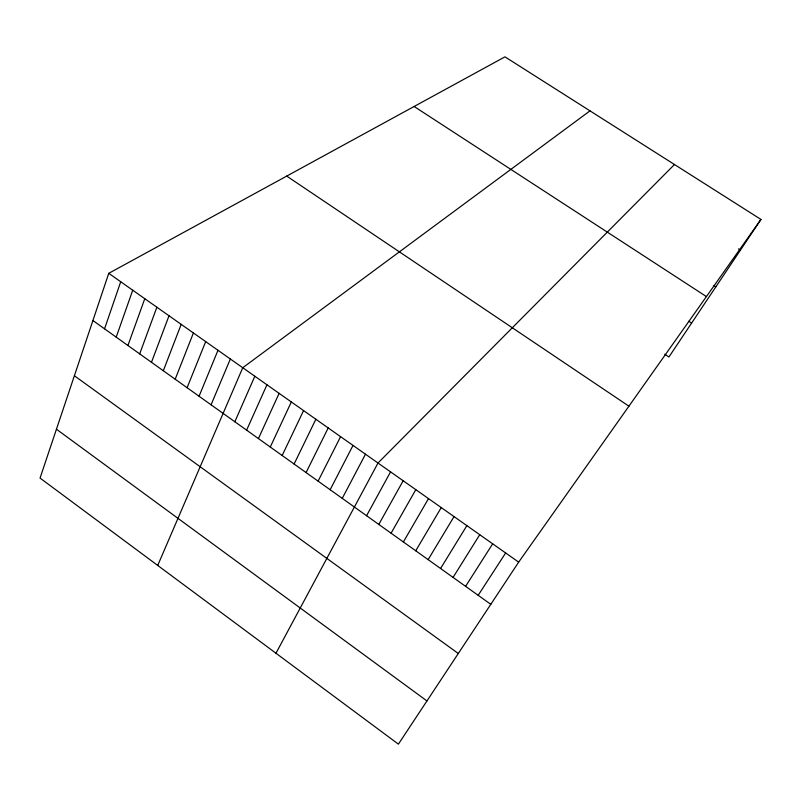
<?xml version="1.0" encoding="UTF-8"?>
<svg xmlns="http://www.w3.org/2000/svg" width="801" height="801" viewBox="0 0 801 801"><rect width="100%" height="100%" fill="white"/><g stroke="black" fill="none" stroke-linecap="round" stroke-linejoin="round"><path stroke-width="1.2" d="M108.756 273.321L40.05 478.067L398.407 744.149L518.668 562.132L760.95 219.434L504.97 56.851L108.756 273.321L518.668 562.132M104.551 328.821L120.721 281.752M116.215 337.151L132.726 290.212M127.93 345.501L144.781 298.703M139.684 353.882L156.876 307.224M151.479 362.292L169.011 315.774M163.314 370.733L181.186 324.355M175.189 379.203L193.411 332.966M187.104 387.704L205.677 341.606M199.069 396.235L217.992 350.287M211.074 404.795L230.348 358.988M157.727 565.436L242.753 367.729L589.997 110.848M234.843 421.757L254.828 376.24M246.618 430.147L266.953 384.78M258.423 438.578L279.118 393.351M270.277 447.028L291.324 401.952M282.172 455.509L303.569 410.583M294.107 464.019L315.864 419.243M306.082 472.56L328.21 427.934M318.097 481.131L340.585 436.655M330.152 489.731L353.011 445.416M342.247 498.362L365.486 454.197M275.975 653.236L377.992 463.018L674.472 164.505M366.578 515.714L390.558 471.869M378.803 524.435L403.163 480.75M391.078 533.186L415.809 489.661M403.384 541.967L428.505 498.602M415.739 550.778L441.241 507.584M428.145 559.629L454.037 516.595M440.58 568.5L466.863 525.636M453.076 577.401L479.749 534.708M465.601 586.342L492.675 543.819M478.177 595.313L505.651 552.96M760.95 219.434L668.925 356.986L664.77 354.232M738.472 248.881L740.414 250.122M713.981 285.556L715.884 286.788M414.127 106.483L706.412 296.58M688.81 321.261L691.593 323.093M286.728 176.09L628.925 406.187M92.916 320.53L490.793 604.314M74.383 375.749L458.302 653.496M56.44 429.216L426.953 700.945"/></g></svg>
